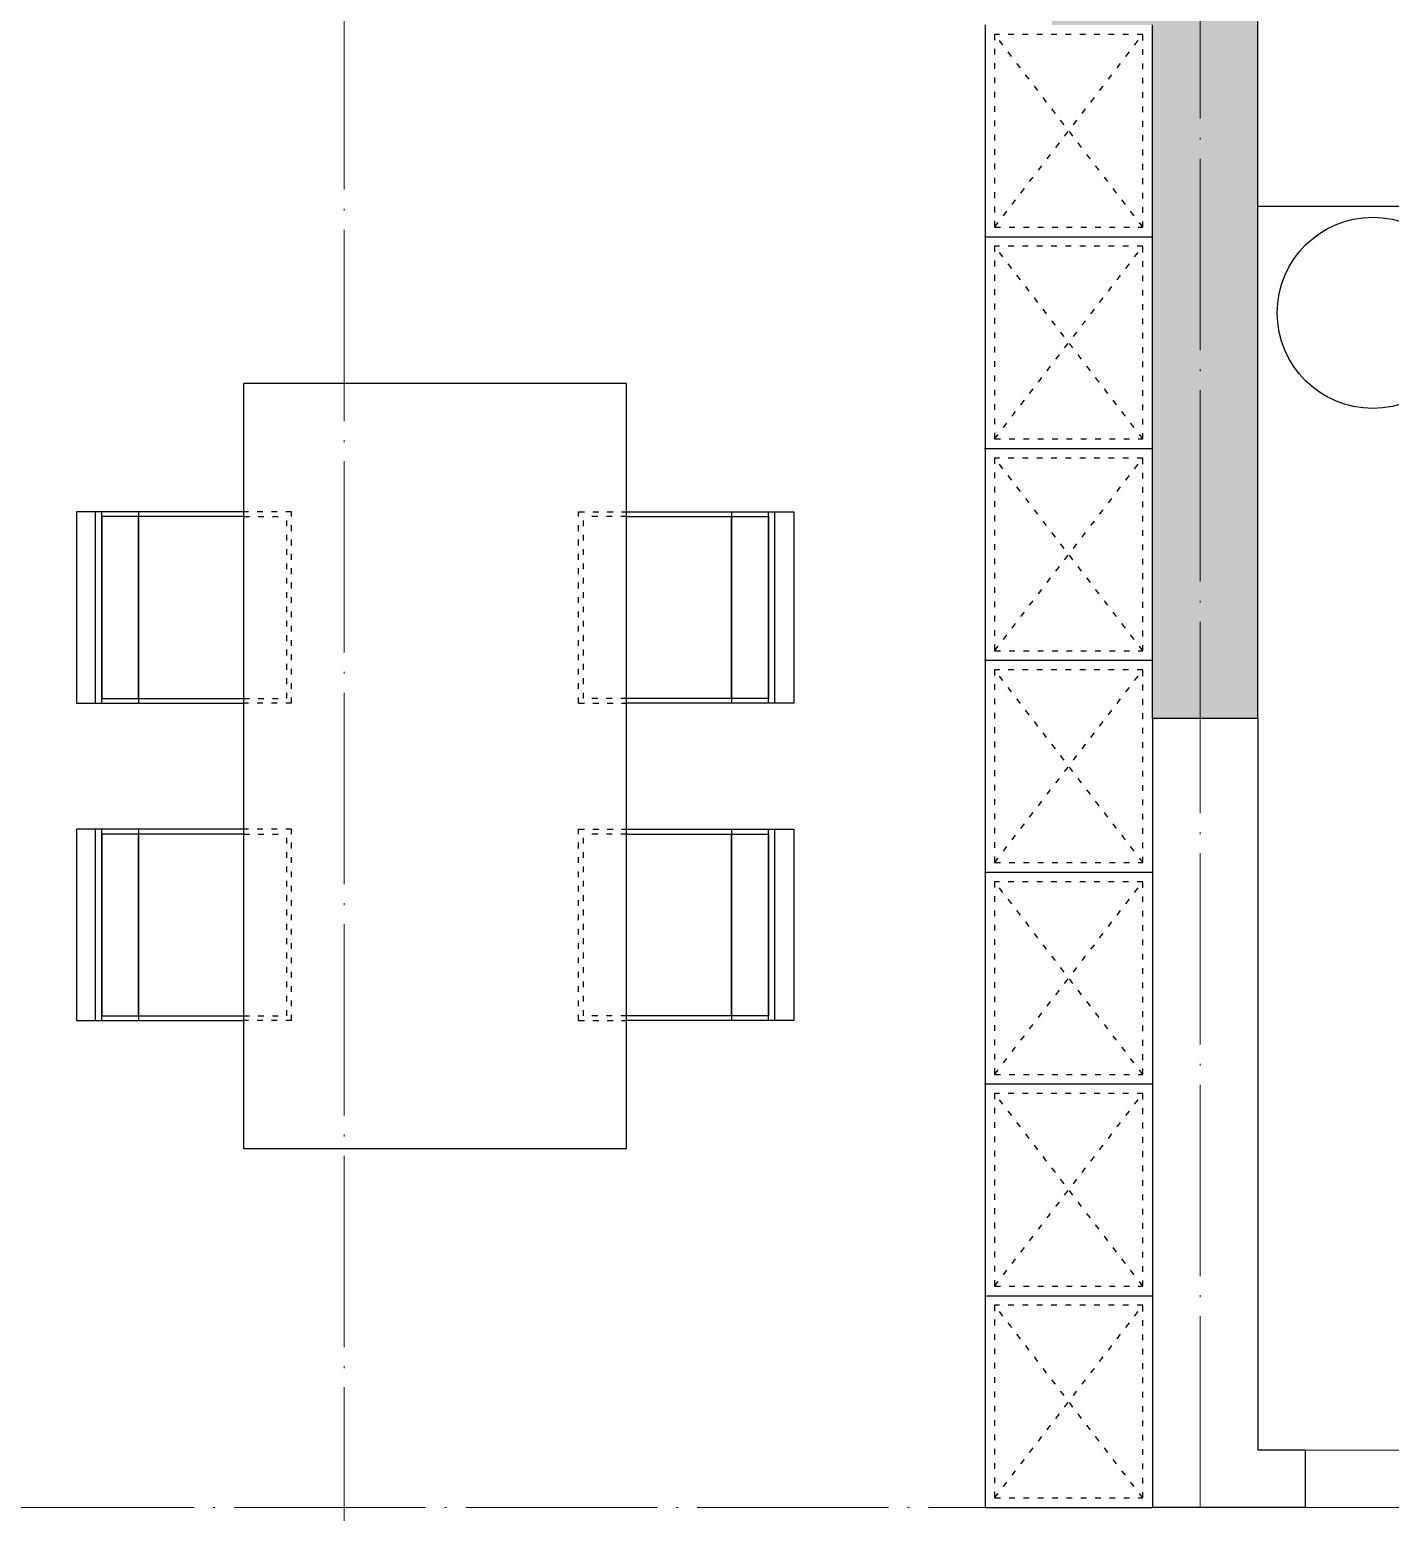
# Model space of a CAD drawing. Header units: inches. Extents: x -50945 to 250244, y -404780 to 18493.
# Drawn here: x 63742 to 66587, y -14247 to -11147 of the extents above; entities that cross this region are included whole.
import ezdxf

# ---------------------------------------------------------------- set-up
doc = ezdxf.new("R2010")
doc.units = ezdxf.units.IN
doc.header["$MEASUREMENT"] = 0
doc.linetypes.add('ACAD_ISO03W100', pattern=[30, 12, -18])
doc.linetypes.add('DOTE', pattern=[2.42, 2, -0.2, 0.02, -0.2])
for name, color, linetype in [('D-ARCHI', 250, 'Continuous'), ('EVH 立面填充', 8, 'Continuous'), ('IBS-182-原建筑非承重墙', 150, 'Continuous'), ('IBS-200-原建筑承重墙柱', 200, 'Continuous'), ('IDS-040-固定高家具', 40, 'Continuous'), ('IFF-51-活动家具', 51, 'Continuous')]:
    doc.layers.add(name, color=color, linetype=linetype)
doc.layers.add('门', color=65, linetype='Continuous', lineweight=13)

msp = doc.modelspace()

# ---------------------------------------------------------------- hatches: boundary and pattern name
at = {"layer": 'EVH 立面填充'}
h = msp.add_hatch(color=256, dxfattribs=at)
h.dxf.hatch_style = 1
h.paths.add_polyline_path([(66089.86, -11136.79), (66089.86, -12586.79), (66309.86, -12586.79), (66309.86, -10896.79), (65879.86, -10896.79), (65879.86, -11136.79)])

# ---------------------------------------------------------------- linework, layer by layer
for p in [(65739.86, -11579.64), (65739.86, -12022.5), (65739.86, -12465.36), (65739.86, -12908.21), (65739.86, -13351.07), (65739.86, -13793.93)]:
    msp.add_point(p)
at = {"layer": 'D-ARCHI', "color": 251, "linetype": 'DOTE', "lineweight": 5, "ltscale": 200}
for p, q in [((64399.56, -21645.12), (64399.56, -6696.54)), ((66189.86, -14236.79), (66189.86, -6696.54)), ((71829.86, -14236.79), (51502.61, -14236.79))]:
    msp.add_line(p, q, dxfattribs=at)
at = {"layer": 'IBS-182-原建筑非承重墙'}
for p, q in [((66089.86, -12586.79), (66089.86, -14236.79)), ((66309.86, -12586.79), (66309.86, -14116.79)), ((66409.86, -14116.79), (66309.86, -14116.79)), ((66409.86, -14236.79), (66409.86, -14116.79)), ((66409.86, -14236.79), (66089.86, -14236.79))]:
    msp.add_line(p, q, dxfattribs=at)
at = {"layer": 'IBS-200-原建筑承重墙柱', "ltscale": 0.02}
for p, q in [((66309.86, -12586.79), (66309.86, -10896.79)), ((66089.86, -12586.79), (66089.86, -11136.79)), ((66309.86, -12586.79), (66089.86, -12586.79))]:
    msp.add_line(p, q, dxfattribs=at)
at = {"layer": 'IDS-040-固定高家具'}
for p, q in [((65739.86, -11136.79), (65739.86, -14236.79)), ((68889.86, -11516.79), (66309.86, -11516.79)), ((65739.86, -11579.64), (66089.86, -11579.64)), ((65739.86, -12022.5), (66089.86, -12022.5)), ((65739.86, -12465.36), (66089.86, -12465.36)), ((65739.86, -12908.21), (66089.86, -12908.21)), ((65739.86, -13351.07), (66089.86, -13351.07)), ((65739.86, -13793.93), (66089.86, -13793.93)), ((65739.86, -14236.79), (66089.86, -14236.79))]:
    msp.add_line(p, q, dxfattribs=at)
at = {"layer": 'IDS-040-固定高家具', "linetype": 'ACAD_ISO03W100'}
for p, q in [((65759.86, -11559.64), (66069.86, -11156.79)), ((66069.86, -11559.64), (65759.86, -11156.79)), ((65759.86, -12002.5), (66069.86, -11599.64)), ((66069.86, -12002.5), (65759.86, -11599.64)), ((65759.86, -12445.36), (66069.86, -12042.5)), ((66069.86, -12445.36), (65759.86, -12042.5)), ((65759.86, -12888.21), (66069.86, -12485.36)), ((66069.86, -12888.21), (65759.86, -12485.36)), ((65759.86, -13331.07), (66069.86, -12928.21)), ((66069.86, -13331.07), (65759.86, -12928.21)), ((65759.86, -13773.93), (66069.86, -13371.07)), ((66069.86, -13773.93), (65759.86, -13371.07)), ((65759.86, -14216.79), (66069.86, -13813.93)), ((66069.86, -14216.79), (65759.86, -13813.93))]:
    msp.add_line(p, q, dxfattribs=at)
for points in [[(65759.86, -11559.64), (66069.86, -11559.64), (66069.86, -11156.79), (65759.86, -11156.79)], [(65759.86, -12002.5), (66069.86, -12002.5), (66069.86, -11599.64), (65759.86, -11599.64)], [(65759.86, -12445.36), (66069.86, -12445.36), (66069.86, -12042.5), (65759.86, -12042.5)], [(65759.86, -12888.21), (66069.86, -12888.21), (66069.86, -12485.36), (65759.86, -12485.36)], [(65759.86, -13331.07), (66069.86, -13331.07), (66069.86, -12928.21), (65759.86, -12928.21)], [(65759.86, -13773.93), (66069.86, -13773.93), (66069.86, -13371.07), (65759.86, -13371.07)], [(65759.86, -14216.79), (66069.86, -14216.79), (66069.86, -13813.93), (65759.86, -13813.93)]]:
    msp.add_lwpolyline(points, close=True, dxfattribs=at)
at = {"layer": 'IDS-040-固定高家具'}
msp.add_circle((66550.72, -11738.86), 200, dxfattribs=at)
at = {"layer": 'IFF-51-活动家具'}
for p, q in [((64189.86, -13486.79, 0), (64189.86, -11886.79)), ((64989.86, -11886.79, 0), (64189.86, -11886.79, 0)), ((64989.86, -13486.79), (64989.86, -11886.79)), ((64189.86, -12155.01, 0), (63839.86, -12155.01, 0)), ((63839.86, -12155.01, 0), (63839.86, -12555.01, 0)), ((63879.86, -12155.01, 0), (63839.86, -12155.01, 0)), ((63879.86, -12555.01, 0), (63879.86, -12155.01, 0)), ((63892.63, -12555.01, 0), (63892.63, -12155.01, 0)), ((63892.63, -12165.01, 0), (63892.63, -12545.01, 0)), ((63969.86, -12165.01, 0), (63892.63, -12165.01, 0)), ((63969.86, -12155.01, 0), (63969.86, -12555.01, 0)), ((63969.86, -12165.01, 0), (63969.86, -12545.01, 0)), ((64189.86, -12165.01, 0), (63969.86, -12165.01, 0)), ((63969.86, -12545.01, 0), (63969.86, -12165.01, 0)), ((64989.86, -12155.01, 0), (65339.86, -12155.01, 0)), ((64989.86, -12165.01, 0), (65209.86, -12165.01, 0)), ((65209.86, -12155.01, 0), (65209.86, -12555.01, 0)), ((65209.86, -12165.01, 0), (65209.86, -12545.01, 0)), ((65209.86, -12545.01, 0), (65209.86, -12165.01, 0)), ((65209.86, -12165.01, 0), (65287.1, -12165.01, 0)), ((65287.1, -12555.01, 0), (65287.1, -12155.01, 0)), ((65287.1, -12165.01, 0), (65287.1, -12545.01, 0)), ((65299.86, -12555.01, 0), (65299.86, -12155.01, 0)), ((65299.86, -12155.01, 0), (65339.86, -12155.01, 0)), ((65339.86, -12155.01, 0), (65339.86, -12555.01, 0)), ((63892.63, -12545.01, 0), (63969.86, -12545.01, 0)), ((63969.86, -12545.01, 0), (64189.86, -12545.01, 0)), ((65209.86, -12545.01, 0), (64989.87, -12545.01, 0)), ((65287.1, -12545.01, 0), (65209.86, -12545.01, 0)), ((63839.86, -12555.01, 0), (64189.86, -12555.01, 0)), ((63839.86, -12555.01, 0), (63879.86, -12555.01, 0)), ((65339.86, -12555.01, 0), (64989.86, -12555.01, 0)), ((65339.86, -12555.01, 0), (65299.86, -12555.01, 0)), ((64189.86, -12818.61, 0), (63839.86, -12818.61, 0)), ((63839.86, -12818.61, 0), (63839.86, -13218.61, 0)), ((63879.86, -12818.61, 0), (63839.86, -12818.61, 0)), ((63879.86, -13218.61, 0), (63879.86, -12818.61, 0)), ((63892.63, -13218.61, 0), (63892.63, -12818.61, 0)), ((63892.63, -12828.61, 0), (63892.63, -13208.61, 0)), ((63969.86, -12828.61, 0), (63892.63, -12828.61, 0)), ((63969.86, -12818.61, 0), (63969.86, -13218.61, 0)), ((63969.86, -12828.61, 0), (63969.86, -13208.61, 0)), ((64189.86, -12828.61, 0), (63969.86, -12828.61, 0)), ((63969.86, -13208.61, 0), (63969.86, -12828.61, 0)), ((64989.86, -12818.61, 0), (65339.86, -12818.61, 0)), ((64989.86, -12828.61, 0), (65209.86, -12828.61, 0)), ((65209.86, -12818.61, 0), (65209.86, -13218.61, 0)), ((65209.86, -12828.61, 0), (65209.86, -13208.61, 0)), ((65209.86, -13208.61, 0), (65209.86, -12828.61, 0)), ((65209.86, -12828.61, 0), (65287.1, -12828.61, 0)), ((65287.1, -13218.61, 0), (65287.1, -12818.61, 0)), ((65287.1, -12828.61, 0), (65287.1, -13208.61, 0)), ((65299.86, -13218.61, 0), (65299.86, -12818.61, 0)), ((65299.86, -12818.61, 0), (65339.86, -12818.61, 0)), ((65339.86, -12818.61, 0), (65339.86, -13218.61, 0)), ((63839.86, -13218.61, 0), (64189.86, -13218.61, 0)), ((63839.86, -13218.61, 0), (63879.86, -13218.61, 0)), ((63892.63, -13208.61, 0), (63969.86, -13208.61, 0)), ((63969.86, -13208.61, 0), (64189.86, -13208.61, 0)), ((65339.86, -13218.61, 0), (64989.86, -13218.61, 0)), ((65209.86, -13208.61, 0), (64989.87, -13208.61, 0)), ((65287.1, -13208.61, 0), (65209.86, -13208.61, 0)), ((65339.86, -13218.61, 0), (65299.86, -13218.61, 0)), ((64989.86, -13486.79, 0), (64189.86, -13486.79, 0))]:
    msp.add_line(p, q, dxfattribs=at)
at = {"layer": 'IFF-51-活动家具', "linetype": 'ACAD_ISO03W100'}
for p, q in [((64289.86, -12155.01, 0), (64189.86, -12155.01, 0)), ((64189.86, -12165.01, 0), (64279.86, -12165.01, 0)), ((64279.86, -12545.01, 0), (64279.86, -12165.01, 0)), ((64289.86, -12555.01, 0), (64289.86, -12155.01, 0)), ((64889.86, -12555.01, 0), (64889.86, -12155.01, 0)), ((64889.86, -12155.01, 0), (64989.86, -12155.01, 0)), ((64899.86, -12545.01, 0), (64899.86, -12165.01, 0)), ((64989.87, -12165.01, 0), (64899.86, -12165.01, 0)), ((64189.86, -12545.01, 0), (64279.86, -12545.01, 0)), ((64989.87, -12545.01, 0), (64899.86, -12545.01, 0)), ((64289.86, -12555.01, 0), (64189.86, -12555.01, 0)), ((64889.86, -12555.01, 0), (64989.86, -12555.01, 0)), ((64289.86, -12818.61, 0), (64189.86, -12818.61, 0)), ((64189.86, -12828.61, 0), (64279.86, -12828.61, 0)), ((64279.86, -13208.61, 0), (64279.86, -12828.61, 0)), ((64289.86, -13218.61, 0), (64289.86, -12818.61, 0)), ((64889.86, -13218.61, 0), (64889.86, -12818.61, 0)), ((64889.86, -12818.61, 0), (64989.86, -12818.61, 0)), ((64899.86, -13208.61, 0), (64899.86, -12828.61, 0)), ((64989.87, -12828.61, 0), (64899.86, -12828.61, 0)), ((64189.86, -13208.61, 0), (64279.86, -13208.61, 0)), ((64289.86, -13218.61, 0), (64189.86, -13218.61, 0)), ((64889.86, -13218.61, 0), (64989.86, -13218.61, 0)), ((64989.87, -13208.61, 0), (64899.86, -13208.61, 0))]:
    msp.add_line(p, q, dxfattribs=at)
at = {"layer": '门', "color": 8, "lineweight": 5}
msp.add_lwpolyline([(66409.86, -14116.79), (67289.86, -14116.79), (67289.86, -14236.79), (66409.86, -14236.79)], close=True, dxfattribs=at)

doc.saveas('drawing.dxf')
